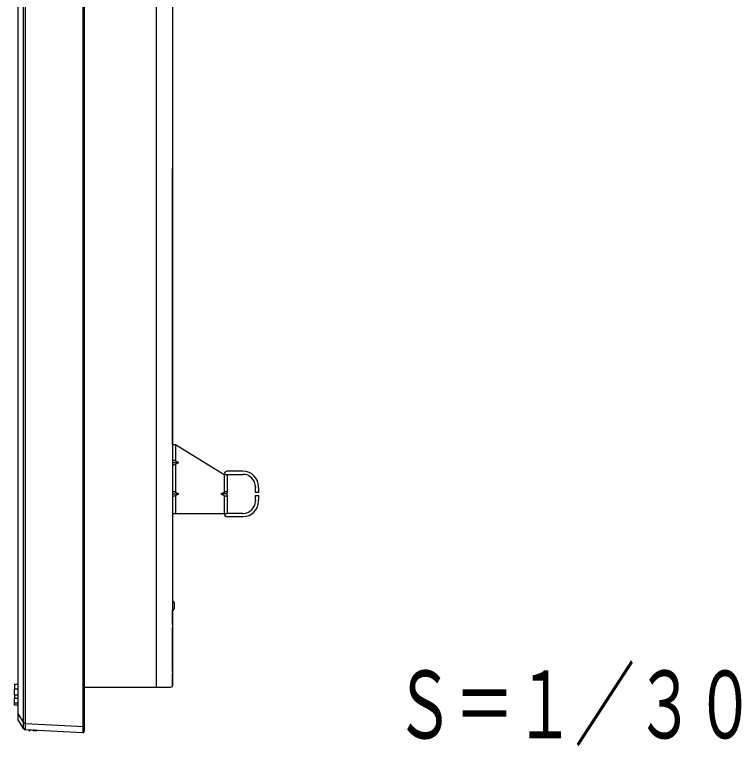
# Model space of a CAD drawing. Units: millimetres, scale not verified. Extents: x -63 to 63, y -57 to 57.
# Drawn here: x 30.2 to 45.67, y -0.41 to 15.17 of the extents above; entities that cross this region are included whole.
import ezdxf
from ezdxf.enums import TextEntityAlignment as Align

# ---------------------------------------------------------------- set-up
doc = ezdxf.new("R2010")
doc.units = ezdxf.units.MM
doc.header["$LTSCALE"] = 0.190236
doc.layers.add('0-0_TOUROKU', color=1, linetype='Continuous')
doc.layers.add('0-1_GAIKEI', color=1, linetype='Continuous')
doc.styles.add('ＭＳ ゴシック', font='')
doc.styles.get('ＭＳ ゴシック').set_extended_font_data('MS Gothic')

msp = doc.modelspace()

# ---------------------------------------------------------------- linework, layer by layer
at = {"layer": '0-1_GAIKEI'}
for p, q in [((31.6462, 30.7166), (31.6462, -0.1234)), ((30.3825, 0.0872), (30.3825, 30.5061)), ((30.4225, 30.5061), (30.4225, 0.0872)), ((33.2141, 0.8466), (33.2141, 29.7142)), ((33.6229, 6.0133), (34.6562, 5.3799)), ((33.5562, 5.6299), (33.6896, 5.6299)), ((33.6896, 5.6299), (33.6229, 5.6633)), ((33.6229, 5.5966), (33.6896, 5.6299)), ((33.6229, 5.5966), (33.6229, 4.9966)), ((34.6562, 5.3799), (34.7229, 5.3799)), ((34.6562, 5.3799), (34.6562, 4.9966)), ((35.0562, 5.4466), (34.7229, 5.4466)), ((34.7229, 5.3799), (34.7229, 4.9966)), ((34.7229, 5.3799), (35.0562, 5.3799)), ((33.6896, 4.9633), (33.6229, 4.9966)), ((34.6562, 4.9966), (34.5895, 4.9633)), ((34.7229, 4.9633), (34.7229, 4.9966)), ((35.3229, 5.1133), (35.3229, 5.0966)), ((35.3229, 4.9966), (35.3229, 5.0966)), ((35.3896, 4.9966), (35.3229, 4.9966)), ((35.3896, 5.0966), (35.3896, 5.1133)), ((35.3896, 5.0966), (35.3896, 4.9966)), ((33.5562, 4.9633), (33.6896, 4.9633)), ((33.6229, 4.9299), (33.6896, 4.9633)), ((33.6229, 4.9299), (33.6229, 4.5466)), ((34.5895, 4.9633), (34.6562, 4.9299)), ((34.7229, 4.9633), (34.5895, 4.9633)), ((34.7229, 4.9299), (34.7229, 4.9633)), ((34.7229, 4.9299), (34.7229, 4.5466)), ((35.3229, 4.9299), (35.3896, 4.9299)), ((35.3229, 4.8299), (35.3229, 4.9299)), ((35.3896, 4.9299), (35.3896, 4.8299)), ((35.3229, 4.8299), (35.3229, 4.8133)), ((35.3896, 4.8133), (35.3896, 4.8299)), ((33.5562, 4.5466), (33.6229, 4.5466)), ((33.6229, 4.5466), (34.6562, 4.5466)), ((35.0562, 4.5466), (34.7229, 4.5466)), ((34.7229, 4.4799), (35.0562, 4.4799)), ((33.5896, 2.6466), (33.5896, 2.5799)), ((33.5896, 2.5799), (33.5896, 2.5133)), ((30.1962, 0.9084), (30.1962, 0.8035)), ((30.1962, 0.9084), (30.2629, 0.9084)), ((30.2629, 0.8035), (30.1962, 0.8035)), ((30.1962, 0.6823), (30.1962, 0.8035)), ((30.1962, 0.6823), (30.1962, 0.6112)), ((30.1962, 0.6823), (30.2629, 0.6823)), ((30.1962, 0.4645), (30.1962, 0.5165)), ((30.1962, 0.5165), (30.2629, 0.5165)), ((30.1962, 0.4646), (30.1962, 0.4645)), ((30.1962, 0.4642), (30.1962, 0.4645)), ((30.2629, 0.4645), (30.1962, 0.4645)), ((30.2629, 0.4642), (30.1962, 0.4642)), ((30.2629, 0.2823), (30.3825, 0.0872)), ((30.3825, 0.0872), (30.4225, 0.0872)), ((30.423, 0.074), (31.6796, 0.0082)), ((30.423, -0.0593), (30.4225, -0.0593)), ((30.5146, -0.0807), (30.5132, -0.0807)), ((30.5857, -0.069), (30.5855, -0.0678)), ((30.6203, -0.0696), (30.5857, -0.069)), ((30.665, -0.0804), (30.6664, -0.0721))]:
    msp.add_line(p, q, dxfattribs=at)
at = {"layer": '0-1_GAIKEI', "color": 7}
for p, q in [((31.6796, 30.6833), (31.6796, -0.0901)), ((30.2629, 30.4242), (30.2629, 0.1691)), ((33.5562, 29.6346), (33.5562, 0.8799)), ((33.5562, 11.9633), (33.5562, 11.8966)), ((33.5562, 6.0133), (33.5562, 11.8966)), ((33.5562, 2.1799), (33.5562, 2.4799)), ((33.5562, 2.1799), (33.5562, 2.1133)), ((33.5562, 2.0466), (33.5562, 2.1133)), ((33.5562, 1.1799), (33.5562, 2.0466)), ((33.5562, 0.8799), (33.5562, 1.1399)), ((31.6796, 0.8466), (33.5229, 0.8466)), ((30.3825, -0.0355), (30.2678, 0.1517)), ((31.6462, -0.1234), (30.423, -0.0593))]:
    msp.add_line(p, q, dxfattribs=at)
at = {"layer": '0-1_GAIKEI'}
for points in [[(33.5562, 6.0133), (33.6229, 6.0133), (33.6229, 5.6633)], [(34.6562, 4.9299), (34.6562, 4.5466), (34.7229, 4.5466)], [(30.1962, 0.5165), (30.1962, 0.6112), (30.2629, 0.6112)], [(30.1962, 0.5165), (30.1962, 0.5165), (30.2629, 0.5165)], [(30.3815, -0.0019), (30.3815, -0.0011), (30.3815, -0.0003), (30.3815, 0.0005), (30.3815, 0.0013), (30.3815, 0.0021), (30.3815, 0.0029), (30.3815, 0.0037), (30.3815, 0.0045), (30.3815, 0.0053), (30.3815, 0.0061), (30.3815, 0.0069), (30.3815, 0.0077), (30.3815, 0.0085), (30.3815, 0.0093), (30.3815, 0.0101), (30.3815, 0.0109), (30.3815, 0.0117), (30.3816, 0.0125), (30.3816, 0.0133), (30.3816, 0.0141), (30.3816, 0.0149), (30.3816, 0.0157), (30.3816, 0.0165), (30.3816, 0.0173), (30.3816, 0.0181), (30.3816, 0.0189), (30.3816, 0.0197), (30.3816, 0.0205), (30.3816, 0.0213), (30.3816, 0.0221), (30.3816, 0.0229), (30.3816, 0.0237), (30.3816, 0.0245), (30.3816, 0.0253), (30.3816, 0.0261), (30.3816, 0.0269), (30.3816, 0.0277), (30.3816, 0.0285), (30.3816, 0.0293)], [(30.3816, 0.0293), (30.3816, 0.0301), (30.3816, 0.0309), (30.3816, 0.0317), (30.3816, 0.0325), (30.3816, 0.0333), (30.3816, 0.0341), (30.3816, 0.0349), (30.3816, 0.0357), (30.3816, 0.0365), (30.3817, 0.0373), (30.3817, 0.0381), (30.3817, 0.0389), (30.3817, 0.0397), (30.3817, 0.0405), (30.3817, 0.0413), (30.3817, 0.0421), (30.3817, 0.0429), (30.3817, 0.0437), (30.3817, 0.0445), (30.3817, 0.0454), (30.3817, 0.0462), (30.3817, 0.047), (30.3817, 0.0478), (30.3817, 0.0486), (30.3817, 0.0494), (30.3817, 0.0502), (30.3817, 0.051), (30.3817, 0.0518), (30.3817, 0.0526), (30.3817, 0.0534), (30.3817, 0.0542), (30.3817, 0.055), (30.3817, 0.0558), (30.3817, 0.0566), (30.3817, 0.0574), (30.3817, 0.0582), (30.3817, 0.059), (30.3817, 0.0598), (30.3817, 0.0606)], [(30.3817, 0.0606), (30.3817, 0.0614), (30.3817, 0.0622), (30.3817, 0.063), (30.3817, 0.0638), (30.3817, 0.0646), (30.3818, 0.0654), (30.3818, 0.0662), (30.3818, 0.067), (30.3818, 0.0678), (30.3818, 0.0686), (30.3818, 0.0694), (30.3818, 0.0702), (30.3818, 0.071)], [(30.3818, 0.071), (30.3818, 0.0712), (30.3818, 0.0714), (30.3818, 0.0716), (30.3818, 0.0718), (30.3818, 0.072), (30.3818, 0.0722), (30.3818, 0.0724), (30.3818, 0.0726), (30.3818, 0.0728), (30.3818, 0.073), (30.3818, 0.0732), (30.3818, 0.0734), (30.3818, 0.0736), (30.3818, 0.0738), (30.3818, 0.074), (30.3818, 0.0742), (30.3818, 0.0744), (30.3818, 0.0746), (30.3818, 0.0748), (30.3818, 0.0751), (30.3818, 0.0753), (30.3818, 0.0755), (30.3818, 0.0757), (30.3818, 0.0759), (30.3818, 0.0761), (30.3818, 0.0763), (30.3818, 0.0765), (30.3818, 0.0767), (30.3818, 0.0769), (30.3818, 0.0771), (30.3819, 0.0773), (30.3819, 0.0775), (30.3819, 0.0777), (30.3819, 0.0779), (30.3819, 0.0781), (30.3819, 0.0783), (30.3819, 0.0785), (30.3819, 0.0787), (30.3819, 0.0789)], [(30.3819, 0.0789), (30.3819, 0.0791), (30.3819, 0.0793), (30.3819, 0.0795), (30.382, 0.0797), (30.382, 0.0799), (30.382, 0.0801), (30.382, 0.0803), (30.382, 0.0805), (30.382, 0.0807), (30.382, 0.0809), (30.382, 0.0811), (30.382, 0.0813), (30.382, 0.0815), (30.3821, 0.0817), (30.3821, 0.0819), (30.3821, 0.0821), (30.3821, 0.0823), (30.3821, 0.0825), (30.3821, 0.0827), (30.3821, 0.0829), (30.3821, 0.0831), (30.3822, 0.0833), (30.3822, 0.0835), (30.3822, 0.0837), (30.3822, 0.0839), (30.3822, 0.0841), (30.3822, 0.0844), (30.3822, 0.0846), (30.3823, 0.0848), (30.3823, 0.085), (30.3823, 0.0852), (30.3823, 0.0854), (30.3823, 0.0856), (30.3823, 0.0858), (30.3824, 0.086), (30.3824, 0.0862), (30.3824, 0.0864), (30.3824, 0.0866), (30.3824, 0.0868)], [(30.3824, 0.0868), (30.3825, 0.087), (30.3825, 0.0872)], [(30.423, 0.074), (30.423, 0.0734), (30.423, 0.0728), (30.423, 0.0722), (30.423, 0.0716), (30.4231, 0.071), (30.4231, 0.0704), (30.4231, 0.0698), (30.4231, 0.0692), (30.4231, 0.0686), (30.4231, 0.068), (30.4231, 0.0674), (30.4232, 0.0668), (30.4232, 0.0662), (30.4232, 0.0655), (30.4232, 0.0649), (30.4232, 0.0643), (30.4232, 0.0637), (30.4232, 0.0631), (30.4232, 0.0625), (30.4232, 0.0619), (30.4233, 0.0613), (30.4233, 0.0607), (30.4233, 0.0601), (30.4233, 0.0595), (30.4233, 0.0589), (30.4233, 0.0583), (30.4233, 0.0577), (30.4233, 0.0571), (30.4233, 0.0565), (30.4233, 0.0558), (30.4234, 0.0552), (30.4234, 0.0546), (30.4234, 0.054), (30.4234, 0.0534), (30.4234, 0.0528), (30.4234, 0.0522), (30.4234, 0.0516), (30.4234, 0.051), (30.4234, 0.0504)], [(30.4234, 0.0504), (30.4234, 0.0498), (30.4234, 0.0492), (30.4234, 0.0486), (30.4234, 0.048), (30.4235, 0.0474), (30.4235, 0.0468), (30.4235, 0.0461), (30.4235, 0.0455), (30.4235, 0.0449), (30.4235, 0.0443), (30.4235, 0.0437), (30.4235, 0.0431), (30.4235, 0.0425), (30.4235, 0.0419), (30.4235, 0.0413), (30.4235, 0.0407), (30.4235, 0.0401), (30.4235, 0.0395), (30.4235, 0.0389), (30.4235, 0.0383), (30.4235, 0.0377), (30.4236, 0.037), (30.4236, 0.0364), (30.4236, 0.0358), (30.4236, 0.0352), (30.4236, 0.0346), (30.4236, 0.034), (30.4236, 0.0334), (30.4236, 0.0328), (30.4236, 0.0322), (30.4236, 0.0316), (30.4236, 0.031), (30.4236, 0.0304), (30.4236, 0.0298), (30.4236, 0.0292), (30.4236, 0.0286), (30.4236, 0.028), (30.4236, 0.0273), (30.4236, 0.0267)], [(30.4236, 0.0267), (30.4236, 0.0261), (30.4236, 0.0255), (30.4236, 0.0249), (30.4236, 0.0243), (30.4236, 0.0237), (30.4236, 0.0231), (30.4236, 0.0225), (30.4236, 0.0219), (30.4236, 0.0213), (30.4236, 0.0207), (30.4237, 0.0201), (30.4237, 0.0195), (30.4237, 0.0189), (30.4237, 0.0183), (30.4237, 0.0176), (30.4237, 0.017), (30.4237, 0.0164), (30.4237, 0.0158), (30.4237, 0.0152), (30.4237, 0.0146), (30.4237, 0.014), (30.4237, 0.0134), (30.4237, 0.0128), (30.4237, 0.0122), (30.4237, 0.0116), (30.4237, 0.011), (30.4237, 0.0104), (30.4237, 0.0098), (30.4237, 0.0092), (30.4237, 0.0086), (30.4237, 0.0079), (30.4237, 0.0073), (30.4237, 0.0067), (30.4237, 0.0061), (30.4237, 0.0055), (30.4237, 0.0049), (30.4237, 0.0043), (30.4237, 0.0037), (30.4237, 0.0031)], [(30.4237, 0.0031), (30.4237, 0.0025), (30.4237, 0.0019), (30.4237, 0.0013), (30.4237, 0.0007), (30.4237, 0.0001), (30.4237, -0.0005), (30.4237, -0.0012), (30.4237, -0.0018), (30.4237, -0.0024), (30.4237, -0.003), (30.4237, -0.0036), (30.4237, -0.0042), (30.4237, -0.0048), (30.4237, -0.0054), (30.4237, -0.006), (30.4237, -0.0066), (30.4237, -0.0072), (30.4237, -0.0078), (30.4237, -0.0084), (30.4237, -0.009), (30.4237, -0.0096), (30.4237, -0.0102), (30.4237, -0.0109), (30.4237, -0.0115), (30.4237, -0.0121), (30.4237, -0.0127), (30.4237, -0.0133), (30.4237, -0.0139), (30.4237, -0.0145), (30.4237, -0.0151), (30.4237, -0.0157), (30.4237, -0.0163), (30.4237, -0.0169), (30.4237, -0.0175), (30.4237, -0.0181), (30.4237, -0.0187), (30.4237, -0.0193), (30.4237, -0.0199), (30.4237, -0.0206)], [(30.3818, -0.0332), (30.3818, -0.0324), (30.3817, -0.0316), (30.3817, -0.0308), (30.3817, -0.03), (30.3817, -0.0292), (30.3817, -0.0284), (30.3817, -0.0276), (30.3817, -0.0268), (30.3817, -0.026), (30.3817, -0.0252), (30.3817, -0.0244), (30.3816, -0.0236), (30.3816, -0.0228), (30.3816, -0.022), (30.3816, -0.0212), (30.3816, -0.0204), (30.3816, -0.0196), (30.3816, -0.0188), (30.3816, -0.018), (30.3816, -0.0172), (30.3816, -0.0164), (30.3816, -0.0156), (30.3816, -0.0148), (30.3816, -0.014), (30.3816, -0.0132), (30.3816, -0.0124), (30.3816, -0.0116), (30.3816, -0.0108), (30.3816, -0.01), (30.3816, -0.0092), (30.3815, -0.0084), (30.3815, -0.0076), (30.3815, -0.0068), (30.3815, -0.006), (30.3815, -0.0052), (30.3815, -0.0043), (30.3815, -0.0035), (30.3815, -0.0027), (30.3815, -0.0019)], [(30.4237, -0.0442), (30.4237, -0.0448), (30.4237, -0.0454), (30.4237, -0.046), (30.4237, -0.0466), (30.4237, -0.0472), (30.4236, -0.0478), (30.4236, -0.0484), (30.4236, -0.0491), (30.4236, -0.0497), (30.4236, -0.0503), (30.4236, -0.0509), (30.4236, -0.0515), (30.4236, -0.0521), (30.4236, -0.0527), (30.4236, -0.0533), (30.4235, -0.0539), (30.4235, -0.0545), (30.4235, -0.0551), (30.4235, -0.0557), (30.4235, -0.0563), (30.4235, -0.0569), (30.4234, -0.0576), (30.4234, -0.0581), (30.4232, -0.0587), (30.423, -0.0593)], [(30.4237, -0.0206), (30.4237, -0.0212), (30.4237, -0.0218), (30.4237, -0.0224), (30.4237, -0.023), (30.4237, -0.0236), (30.4237, -0.0242), (30.4237, -0.0248), (30.4237, -0.0254), (30.4237, -0.026), (30.4237, -0.0266), (30.4237, -0.0272), (30.4237, -0.0278), (30.4237, -0.0284), (30.4237, -0.029), (30.4237, -0.0297), (30.4237, -0.0303), (30.4237, -0.0309), (30.4237, -0.0315), (30.4237, -0.0321), (30.4237, -0.0327), (30.4237, -0.0333), (30.4237, -0.0339), (30.4237, -0.0345), (30.4237, -0.0351), (30.4237, -0.0357), (30.4237, -0.0363), (30.4237, -0.0369), (30.4237, -0.0375), (30.4237, -0.0381), (30.4237, -0.0387), (30.4237, -0.0394), (30.4237, -0.04), (30.4237, -0.0406), (30.4237, -0.0412), (30.4237, -0.0418), (30.4237, -0.0424), (30.4237, -0.043), (30.4237, -0.0436), (30.4237, -0.0442)], [(30.5857, -0.069), (30.5875, -0.0791), (30.665, -0.0804)]]:
    msp.add_lwpolyline(points, dxfattribs=at)
at = {"layer": '0-1_GAIKEI', "color": 7}
for points in [[(30.3818, -0.0333), (30.3818, -0.0332), (30.3818, -0.0332), (30.3818, -0.0332)], [(30.382, -0.0344), (30.382, -0.0344), (30.3819, -0.0344), (30.3819, -0.0343), (30.3819, -0.0343), (30.3819, -0.0343), (30.3819, -0.0342), (30.3819, -0.0342), (30.3819, -0.0342), (30.3819, -0.0342), (30.3819, -0.0341), (30.3819, -0.0341), (30.3819, -0.0341), (30.3819, -0.034), (30.3819, -0.034), (30.3818, -0.034), (30.3818, -0.034), (30.3818, -0.0339), (30.3818, -0.0339), (30.3818, -0.0339), (30.3818, -0.0338), (30.3818, -0.0338), (30.3818, -0.0338), (30.3818, -0.0337), (30.3818, -0.0337), (30.3818, -0.0337), (30.3818, -0.0337), (30.3818, -0.0336), (30.3818, -0.0336), (30.3818, -0.0336), (30.3818, -0.0335), (30.3818, -0.0335), (30.3818, -0.0335), (30.3818, -0.0334), (30.3818, -0.0334), (30.3818, -0.0334), (30.3818, -0.0334), (30.3818, -0.0333), (30.3818, -0.0333), (30.3818, -0.0333)], [(30.3825, -0.0355), (30.3825, -0.0354), (30.3824, -0.0354), (30.3824, -0.0354), (30.3824, -0.0354), (30.3824, -0.0353), (30.3824, -0.0353), (30.3824, -0.0353), (30.3824, -0.0353), (30.3823, -0.0352), (30.3823, -0.0352), (30.3823, -0.0352), (30.3823, -0.0352), (30.3823, -0.0351), (30.3823, -0.0351), (30.3823, -0.0351), (30.3822, -0.035), (30.3822, -0.035), (30.3822, -0.035), (30.3822, -0.035), (30.3822, -0.0349), (30.3822, -0.0349), (30.3822, -0.0349), (30.3821, -0.0349), (30.3821, -0.0348), (30.3821, -0.0348), (30.3821, -0.0348), (30.3821, -0.0348), (30.3821, -0.0347), (30.3821, -0.0347), (30.3821, -0.0347), (30.3821, -0.0346), (30.382, -0.0346), (30.382, -0.0346), (30.382, -0.0346), (30.382, -0.0345), (30.382, -0.0345), (30.382, -0.0345), (30.382, -0.0344), (30.382, -0.0344)]]:
    msp.add_lwpolyline(points, dxfattribs=at)
at = {"layer": '0-1_GAIKEI'}
for centre, radius, start, end in [((34.7229, 5.3799), 0.0667, 90, 180), ((35.0562, 5.1133), 0.3333, 0, 90), ((35.0562, 5.1133), 0.2667, 0, 90), ((35.0562, 4.8133), 0.2667, 270, 0), ((35.0562, 4.8133), 0.3333, 270, 0), ((34.7229, 4.5466), 0.0667, 180, 270), ((33.5562, 2.6466), 0.0333, 0, 90), ((33.5562, 2.5133), 0.0333, 270, 0), ((30.6087, 0.0876), 0.1862, 180.13777, 184.18616), ((30.5132, -0.0614), 0.0193, 184.90006, 270), ((30.5146, -0.0614), 0.0193, 270, 349.0075)]:
    msp.add_arc(centre, radius, start, end, dxfattribs=at)
at = {"layer": '0-1_GAIKEI', "color": 7}
for centre, start, end in [((33.5229, 0.8799), 270, 326.30993), ((33.5229, 0.8799), 326.30993, 0), ((30.2962, 0.1691), 180, 211.5), ((31.6462, -0.0901), 270, 0)]:
    msp.add_arc(centre, 0.0333, start, end, dxfattribs=at)
at = {"layer": '0-1_GAIKEI'}
for centre, major_axis, ratio, start_param, end_param in [((33.6229, 5.63), (-0.0649, 0.0401), 0.381871, 4.9439905, 6.5147868), ((33.6229, 5.6299), (0.0649, 0.0401), 0.381871, 2.9099912, 4.4807875), ((33.6229, 4.9633), (-0.0649, 0.0401), 0.381871, 4.9439905, 6.5147868), ((34.6562, 4.9633), (0.0649, 0.0401), 0.381871, 6.0515838, 7.6223801), ((33.6229, 4.9632), (0.0649, 0.0401), 0.381871, 2.9099912, 4.4807875), ((34.6562, 4.9632), (-0.0649, 0.0401), 0.381871, 1.8023978, 3.3731942), ((30.4256, 0.074), (0.0499, 0.0035), 0.003719, 1.6230241, 2.6446053)]:
    msp.add_ellipse(centre, major_axis=major_axis, ratio=ratio, start_param=start_param, end_param=end_param, dxfattribs=at)
at = {"layer": '0-1_GAIKEI', "color": 7}
msp.add_ellipse((30.4256, -0.0094), major_axis=(-0.0026, -0.0499), ratio=0.997472, start_param=5.261604, end_param=6.2831853, dxfattribs=at)

# ---------------------------------------------------------------- texts
at = {"layer": '0-0_TOUROKU', "style": 'ＭＳ ゴシック', "width": 0.65}
msp.add_text('Ｓ＝１／３０', height=1.444, dxfattribs=at).set_placement((38.2799, -0.678), align=Align.BOTTOM_LEFT)

doc.saveas('drawing.dxf')
